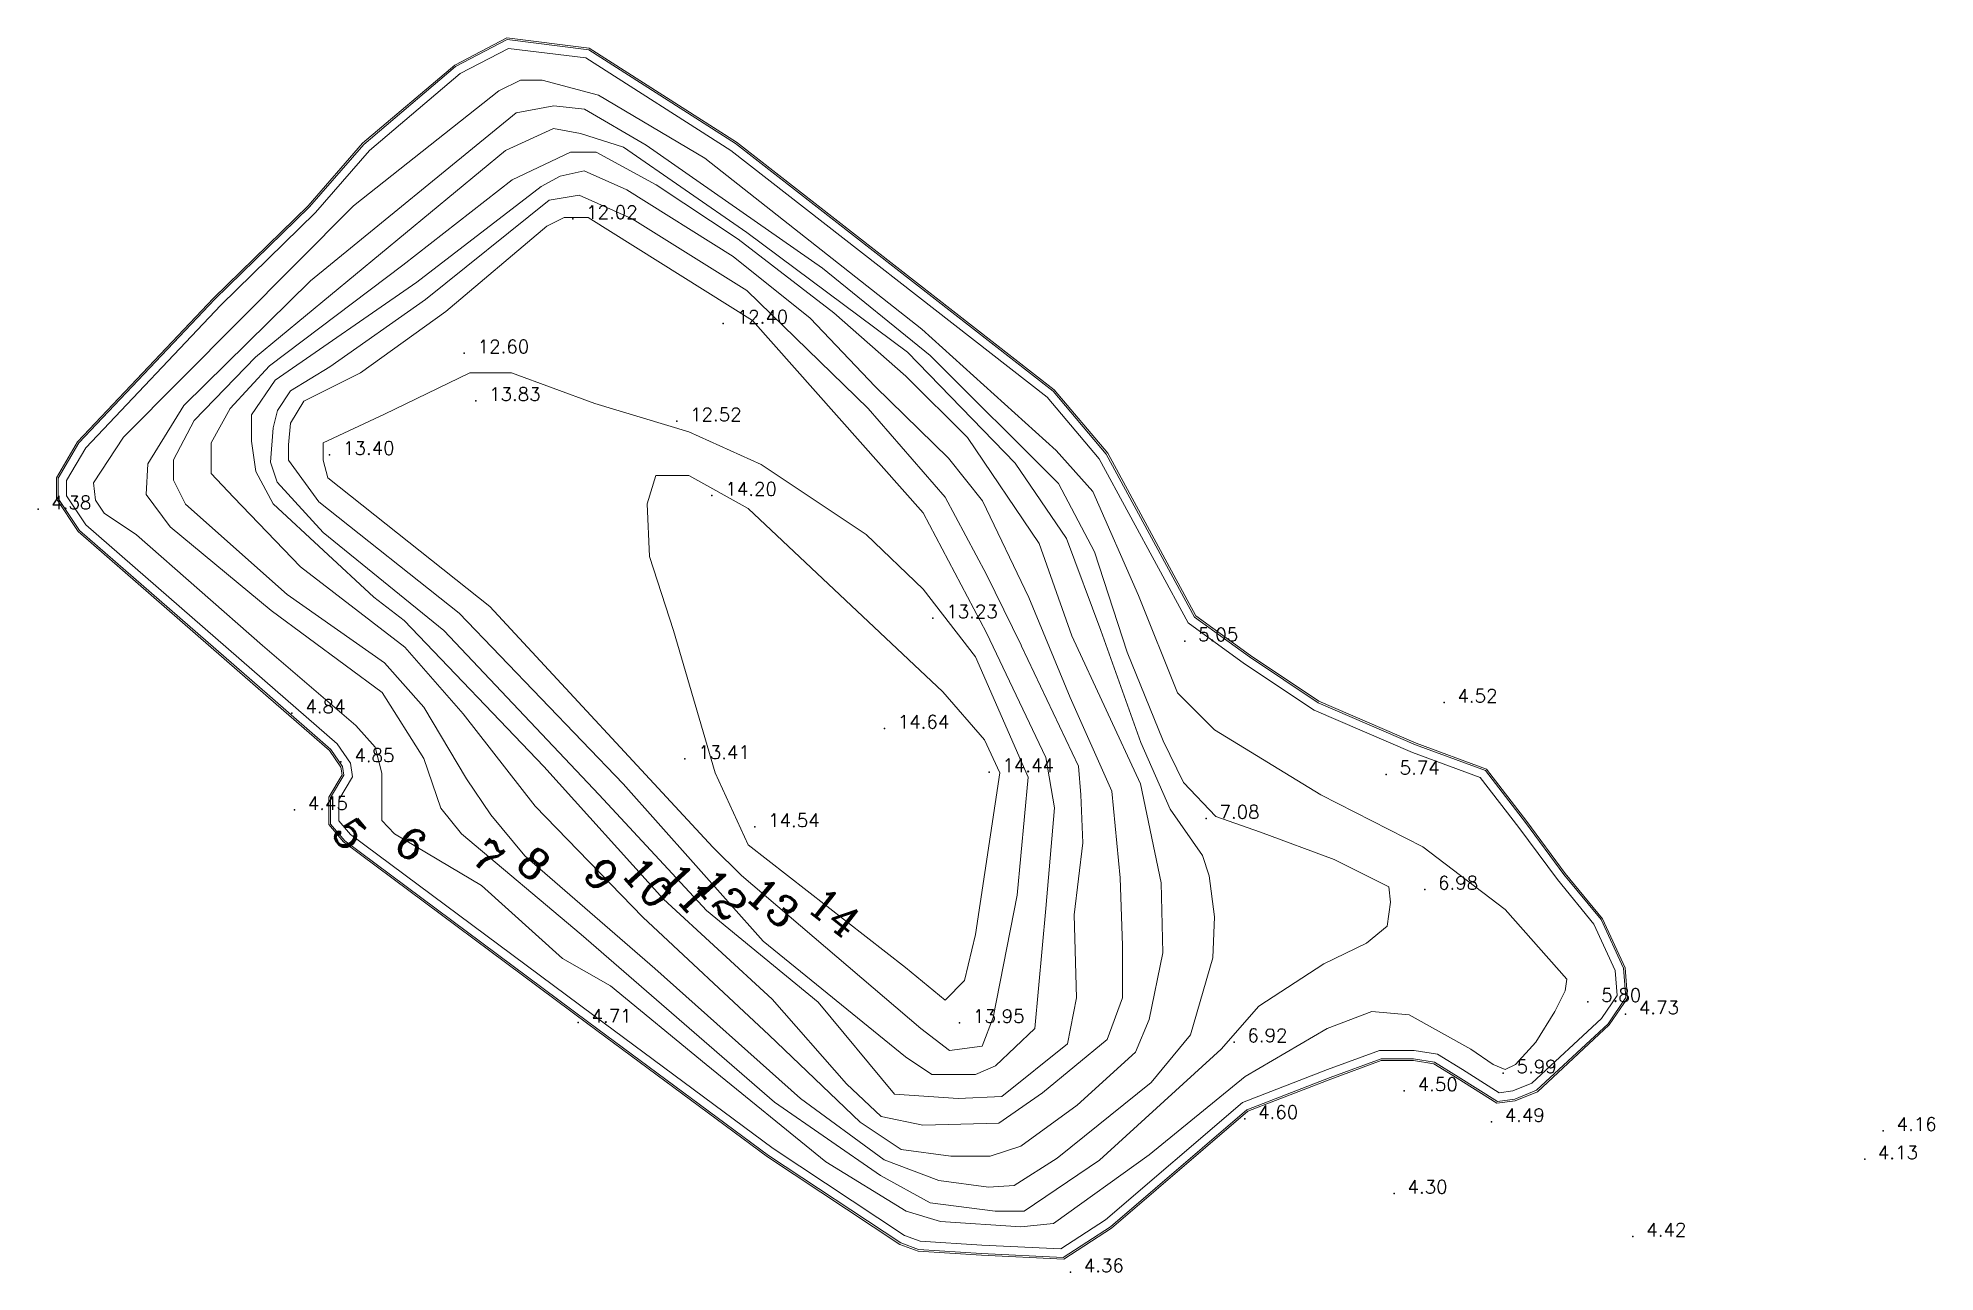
# Model space of a CAD drawing. Header units: millimetres. Extents: x 216585 to 216698, y 2708989 to 2709063.
import ezdxf
from ezdxf.enums import TextEntityAlignment as Align

# ---------------------------------------------------------------- set-up
doc = ezdxf.new("R2010")
doc.units = ezdxf.units.MM
doc.header["$MEASUREMENT"] = 0
for name, color, linetype in [('90350', 7, 'Continuous'), ('99', 1, 'Continuous'), ('99a', 2, 'Continuous'), ('99aElev', 8, 'Continuous'), ('99Elev', 8, 'Continuous'), ('Point3D', 7, 'Continuous')]:
    doc.layers.add(name, color=color, linetype=linetype)
doc.layers.add('CONTOUR', color=4, linetype='Continuous', lineweight=20)
doc.layers.add('Section', color=2, linetype='Continuous', lineweight=20)
doc.styles.add('height', font='complex.shx')
doc.styles.add('PTELEV', font='simplex.shx')

# ---------------------------------------------------------------- blocks, each defined once
blk = doc.blocks.new('99')
at = {"layer": 'Point3D'}
blk.add_point((0, 0), dxfattribs=at)
at = {"layer": '99Elev', "style": 'PTELEV'}
blk.add_attdef('PTELEV', (1.6, 0), '', height=1.6, dxfattribs=at)
blk = doc.blocks.new('99a')
at = {"layer": 'Point3D'}
blk.add_point((0, 0), dxfattribs=at)
at = {"layer": '99aElev', "style": 'PTELEV'}
blk.add_attdef('PTNELEV', (1.6, 0), '', height=1.6, dxfattribs=at)

msp = doc.modelspace()

# ---------------------------------------------------------------- linework, layer by layer
at = {"layer": 'CONTOUR', "flags": 128}
for points, elevation in [([(216604.22, 2709056.73), (216609.72, 2709061.4), (216612.8, 2709063), (216617.69, 2709062.39), (216626.46, 2709056.78), (216645.47, 2709041.96), (216648.65, 2709038.19), (216653.94, 2709028.44), (216657.22, 2709026.06), (216661.33, 2709023.32), (216667.17, 2709020.8), (216671.34, 2709019.26), (216673.74, 2709016.14), (216676.04, 2709013.03), (216678.27, 2709010.34), (216679.6, 2709007.43), (216679.74, 2709005.67), (216678.69, 2709004.09), (216674.4, 2709000.12), (216673.11, 2708999.6), (216672.06, 2708999.45), (216669.71, 2709000.93), (216668.29, 2709001.8), (216667.04, 2709002.01), (216665.1, 2709002.01), (216662.06, 2709000.89), (216657.06, 2708998.96), (216648.9, 2708991.96), (216646.08, 2708990.12), (216641.18, 2708990.36), (216637.41, 2708990.59), (216636.36, 2708990.99), (216628.45, 2708996.22), (216617.69, 2709004.18), (216603.09, 2709015.06), (216602.24, 2709016.05), (216602.24, 2709017.64), (216603.03, 2709018.99), (216602.96, 2709019.51), (216602.25, 2709020.52), (216598.6, 2709023.71), (216587.21, 2709033.63), (216585.93, 2709035.54), (216585.93, 2709036.75), (216587.18, 2709038.88), (216595.32, 2709047.46), (216600.97, 2709053)], 4.2), ([(216604.57, 2709056.37), (216610, 2709060.98), (216612.89, 2709062.48), (216617.51, 2709061.91), (216626.18, 2709056.37), (216645.12, 2709041.6), (216648.24, 2709037.91), (216653.55, 2709028.1), (216656.93, 2709025.65), (216661.09, 2709022.88), (216666.98, 2709020.34), (216671.03, 2709018.84), (216673.34, 2709015.84), (216675.65, 2709012.73), (216677.84, 2709010.07), (216679.11, 2709007.3), (216679.23, 2709005.8), (216678.3, 2709004.42), (216674.13, 2709000.55), (216672.98, 2709000.09), (216672.17, 2708999.97), (216669.97, 2709001.36), (216668.47, 2709002.28), (216667.09, 2709002.51), (216665.01, 2709002.51), (216661.89, 2709001.36), (216656.8, 2708999.39), (216648.6, 2708992.36), (216645.94, 2708990.63), (216641.21, 2708990.86), (216637.51, 2708991.09), (216636.59, 2708991.43), (216628.73, 2708996.63), (216617.99, 2709004.59), (216603.43, 2709015.43), (216602.74, 2709016.24), (216602.74, 2709017.51), (216603.55, 2709018.89), (216603.43, 2709019.7), (216602.63, 2709020.85), (216598.93, 2709024.08), (216587.59, 2709033.96), (216586.43, 2709035.69), (216586.43, 2709036.62), (216587.59, 2709038.58), (216595.67, 2709047.11), (216601.33, 2709052.65)], 5), ([(216616.11, 2709008.01), (216611.26, 2709012.37), (216606.07, 2709015.48), (216605.3, 2709016.26), (216605.3, 2709017.42), (216605.3, 2709019.11), (216604.91, 2709020.66), (216603.74, 2709021.96), (216598.16, 2709026.75), (216590.63, 2709033.36), (216588.68, 2709034.66), (216588.17, 2709035.44), (216588.04, 2709036.47), (216589.85, 2709039.2), (216603.61, 2709053.06), (216612.3, 2709059.93), (216613.6, 2709060.58), (216614.9, 2709060.58), (216618.27, 2709059.67), (216624.63, 2709055.91), (216637.61, 2709045.68), (216645.66, 2709038.42), (216647.86, 2709035.96), (216650.59, 2709029.73), (216652.92, 2709023.9), (216655.13, 2709021.7), (216661.49, 2709017.81), (216667.59, 2709014.7), (216672.52, 2709010.94), (216676.21, 2709006.78), (216676.11, 2709006.07), (216675.5, 2709004.84), (216674.37, 2709003), (216673.14, 2709001.67), (216672.53, 2709001.36), (216671.81, 2709001.67), (216670.48, 2709002.59), (216666.79, 2709004.63), (216664.54, 2709004.84), (216661.88, 2709003.82), (216656.96, 2709000.95), (216651.23, 2708996.25), (216645.5, 2708992.16), (216643.55, 2708991.96), (216638.74, 2708992.26), (216636.69, 2708992.88), (216631.88, 2708995.84), (216624.71, 2709001.67), (216618.98, 2709006.37)], 6), ([(216653.28, 2709018.54), (216655.22, 2709016.5), (216657.88, 2709015.58), (216662.29, 2709013.94), (216665.56, 2709012.3), (216665.67, 2709011.38), (216665.46, 2709009.95), (216664.23, 2709008.93), (216661.67, 2709007.7), (216657.78, 2709005.15), (216655.53, 2709002.59), (216648.26, 2708995.94), (216643.75, 2708992.88), (216642.01, 2708992.88), (216638.12, 2708993.39), (216635.15, 2708995.02), (216628.81, 2708999.42), (216617.24, 2709009.44), (216610.07, 2709015.47), (216608.84, 2709017.01), (216607.82, 2709019.97), (216605.33, 2709023.92), (216598.68, 2709028.83), (216592.64, 2709033.84), (216591.2, 2709035.78), (216591.31, 2709037.62), (216593.46, 2709041.1), (216601.03, 2709048.56), (216613.34, 2709058.62), (216615.59, 2709059.03), (216617.44, 2709058.83), (216621.12, 2709056.68), (216631.67, 2709049.32), (216638.12, 2709044.1), (216645.8, 2709036.44), (216647.95, 2709032.35), (216649.91, 2709026.35), (216652.06, 2709021.03)], 7), ([(216650.73, 2709020.93), (216652.47, 2709016.94), (216654.41, 2709014.18), (216654.82, 2709012.95), (216655.13, 2709010.5), (216655.03, 2709008.05), (216653.69, 2709003.44), (216651.34, 2709000.58), (216645.71, 2708996.06), (216643.15, 2708994.43), (216641.61, 2708994.32), (216638.64, 2708994.73), (216635.36, 2708995.96), (216630.35, 2708999.64), (216621.64, 2709007.41), (216613.86, 2709014.16), (216611.82, 2709016.61), (216610.38, 2709018.76), (216607.82, 2709023.06), (216605.47, 2709025.71), (216599.63, 2709029.8), (216593.55, 2709035.2), (216592.84, 2709036.63), (216592.84, 2709037.85), (216594.07, 2709040.21), (216597.75, 2709043.99), (216612.7, 2709056.36), (216615.57, 2709057.69), (216617.2, 2709057.38), (216619.76, 2709056.57), (216627.14, 2709051.45), (216636.76, 2709044.3), (216643.21, 2709037.65), (216646.28, 2709033.15), (216648.33, 2709027.63)], 8), ([(216640.35, 2709039.18), (216644.64, 2709032.84), (216646.59, 2709027.32), (216650.71, 2709018.46), (216651.94, 2709012.53), (216652.04, 2709008.34), (216651.22, 2709004.35), (216650.4, 2709002.41), (216646.92, 2708999.24), (216643.54, 2708996.78), (216641.7, 2708996.17), (216639.35, 2708996.17), (216636.38, 2708996.58), (216633.92, 2708998.21), (216628.49, 2709003.43), (216620.92, 2709010.48), (216614.47, 2709017.13), (216610.17, 2709022.65), (216606.69, 2709026.64), (216600.44, 2709031.45), (216596.43, 2709035.61), (216595.09, 2709037.04), (216595.09, 2709038.88), (216596.22, 2709040.92), (216598.58, 2709043.48), (216606.56, 2709049.51), (216613.11, 2709054.62), (216616.6, 2709056.26), (216618.13, 2709056.26), (216621.72, 2709054.32), (216626.63, 2709051.05), (216632.36, 2709046.65), (216636.66, 2709042.87)], 9), ([(216609.14, 2709046.73), (216615.17, 2709051.83), (216616.21, 2709052.35), (216617.65, 2709052.35), (216627.48, 2709046.2), (216637.7, 2709034.69), (216641.49, 2709027.5), (216645.03, 2709020.04), (216645.56, 2709017.03), (216645.03, 2709011.01), (216644.38, 2709003.82), (216642.02, 2709001.59), (216640.84, 2709001.07), (216638.22, 2709001.07), (216636.65, 2709002.12), (216628.13, 2709009.05), (216619.75, 2709018.47), (216609.93, 2709028.67), (216601.54, 2709035.34), (216599.71, 2709037.83), (216599.71, 2709038.75), (216599.84, 2709040.05), (216600.63, 2709041.36), (216604.03, 2709043.06)], 12), ([(216623.68, 2709039.53), (216628, 2709037.57), (216634.29, 2709033.38), (216637.7, 2709030.11), (216640.84, 2709026.06), (216643.98, 2709018.86), (216643.33, 2709011.8), (216641.89, 2709004.47), (216641.23, 2709002.77), (216639.27, 2709002.51), (216637.56, 2709003.82), (216626.82, 2709012.97), (216625.12, 2709014.68), (216611.76, 2709029.07), (216602.07, 2709036.78), (216601.8, 2709037.83), (216601.8, 2709038.88), (216605.47, 2709040.58), (216610.58, 2709043.06), (216613.07, 2709043.06), (216618.05, 2709041.23)], 13), ([(216627.22, 2709034.95), (216638.87, 2709023.96), (216641.36, 2709021.09), (216642.28, 2709019.12), (216640.84, 2709009.44), (216640.18, 2709006.7), (216639.01, 2709005.52), (216636.65, 2709007.48), (216627.22, 2709014.81), (216625.25, 2709019.12), (216622.76, 2709027.63), (216621.32, 2709032.07), (216621.19, 2709035.21), (216621.71, 2709036.91), (216622.63, 2709036.91), (216623.68, 2709036.91)], 14)]:
    msp.add_lwpolyline(points, close=True, dxfattribs=dict(at, elevation=elevation))
at = {"layer": 'CONTOUR'}
for points, elevation in [([(216615.98, 2709054.83), (216617.42, 2709055.14), (216619.97, 2709054.01), (216626.32, 2709050.02), (216630.93, 2709046.34), (216634.82, 2709042.25), (216639.22, 2709037.96), (216641.25, 2709035.39), (216644.03, 2709029.61), (216646.5, 2709023.62), (216648.98, 2709018.03), (216649.49, 2709012.83), (216649.62, 2709008.79), (216649.62, 2709005.65), (216648.7, 2709003.16), (216644.84, 2708999.98), (216642.23, 2708998.16), (216637.67, 2708998.03), (216635.19, 2708998.55), (216633.11, 2709000.5), (216628.67, 2709005.58), (216622.16, 2709011.57), (216614.99, 2709019.51), (216606.65, 2709028.23), (216604.82, 2709029.64), (216598.8, 2709035.21), (216597.76, 2709037.16), (216597.5, 2709038.98), (216597.5, 2709040.54), (216598.93, 2709042.63), (216607.4, 2709048.48), (216614.83, 2709054.21), (216615.98, 2709054.83)], 10), ([(216615.31, 2709053.39), (216617.11, 2709053.7), (216620.28, 2709052.27), (216627.14, 2709047.98), (216634.41, 2709040.92), (216639.02, 2709035.61), (216641.48, 2709031), (216643.57, 2709026.76), (216643.59, 2709026.71), (216647, 2709019.52), (216647.13, 2709017.81), (216647.26, 2709014.94), (216646.73, 2709010.62), (216646.87, 2709005.65), (216646.34, 2709002.9), (216642.41, 2708999.76), (216639.79, 2708999.63), (216635.99, 2708999.89), (216631.41, 2709005.39), (216624.73, 2709010.88), (216618.31, 2709017.81), (216609.01, 2709027.63), (216601.8, 2709033.51), (216599.05, 2709036.52), (216598.65, 2709037.72), (216598.8, 2709039.76), (216599.06, 2709040.8), (216599.84, 2709041.98), (216602.19, 2709043.41), (216607.92, 2709047.44), (216615.31, 2709053.39)], 11)]:
    msp.add_lwpolyline(points, dxfattribs=dict(at, elevation=elevation))
at = {"layer": 'Section', "elevation": 4.2, "flags": 128}
msp.add_lwpolyline([(216604.15, 2709056.8), (216609.67, 2709061.48), (216612.78, 2709063.1), (216617.72, 2709062.49), (216626.52, 2709056.86), (216645.54, 2709042.04), (216648.74, 2709038.25), (216654.02, 2709028.51), (216657.28, 2709026.14), (216661.38, 2709023.41), (216667.21, 2709020.9), (216671.4, 2709019.34), (216673.82, 2709016.2), (216676.12, 2709013.1), (216678.35, 2709010.39), (216679.7, 2709007.46), (216679.84, 2709005.64), (216678.76, 2709004.03), (216674.46, 2709000.03), (216673.13, 2708999.5), (216672.03, 2708999.35), (216669.66, 2709000.85), (216668.26, 2709001.71), (216667.04, 2709001.91), (216665.11, 2709001.91), (216662.1, 2709000.79), (216657.12, 2708998.87), (216648.96, 2708991.88), (216646.11, 2708990.02), (216641.18, 2708990.26), (216637.39, 2708990.49), (216636.31, 2708990.9), (216628.39, 2708996.13), (216617.63, 2709004.1), (216603.02, 2709014.99), (216602.14, 2709016.02), (216602.14, 2709017.67), (216602.93, 2709019.01), (216602.86, 2709019.47), (216602.18, 2709020.45), (216598.53, 2709023.63), (216587.13, 2709033.56), (216585.83, 2709035.51), (216585.83, 2709036.78), (216587.1, 2709038.94), (216595.24, 2709047.53), (216600.9, 2709053.06)], close=True, dxfattribs=at)

# ---------------------------------------------------------------- block references
at = {"layer": '99'}
ref = msp.add_blockref('99', (216616.73, 2709052.27, 12.02), dxfattribs=dict(at, xscale=0.5, yscale=0.5, zscale=0.5))
ref.add_attrib('PTELEV', '12.02', (216617.53, 2709052.27, 12.02), dxfattribs={"layer": '99Elev', "height": 0.8, "style": 'PTELEV'})
ref = msp.add_blockref('99', (216625.74, 2709046.01, 12.4), dxfattribs=dict(at, xscale=0.5, yscale=0.5, zscale=0.5))
ref.add_attrib('PTELEV', '12.40', (216626.54, 2709046.01, 12.4), dxfattribs={"layer": '99Elev', "height": 0.8, "style": 'PTELEV'})
ref = msp.add_blockref('99', (216610.24, 2709044.23, 12.6), dxfattribs=dict(at, xscale=0.5, yscale=0.5, zscale=0.5))
ref.add_attrib('PTELEV', '12.60', (216611.04, 2709044.23, 12.6), dxfattribs={"layer": '99Elev', "height": 0.8, "style": 'PTELEV'})
ref = msp.add_blockref('99', (216610.92, 2709041.38, 13.83), dxfattribs=dict(at, xscale=0.5, yscale=0.5, zscale=0.5))
ref.add_attrib('PTELEV', '13.83', (216611.72, 2709041.38, 13.83), dxfattribs={"layer": '99Elev', "height": 0.8, "style": 'PTELEV'})
ref = msp.add_blockref('99', (216622.95, 2709040.16, 12.52), dxfattribs=dict(at, xscale=0.5, yscale=0.5, zscale=0.5))
ref.add_attrib('PTELEV', '12.52', (216623.75, 2709040.16, 12.52), dxfattribs={"layer": '99Elev', "height": 0.8, "style": 'PTELEV'})
ref = msp.add_blockref('99', (216602.18, 2709038.16, 13.4), dxfattribs=dict(at, xscale=0.5, yscale=0.5, zscale=0.5))
ref.add_attrib('PTELEV', '13.40', (216602.98, 2709038.16, 13.4), dxfattribs={"layer": '99Elev', "height": 0.8, "style": 'PTELEV'})
ref = msp.add_blockref('99', (216625.06, 2709035.71, 14.2), dxfattribs=dict(at, xscale=0.5, yscale=0.5, zscale=0.5))
ref.add_attrib('PTELEV', '14.20', (216625.86, 2709035.71, 14.2), dxfattribs={"layer": '99Elev', "height": 0.8, "style": 'PTELEV'})
ref = msp.add_blockref('99', (216584.73, 2709034.9, 4.38), dxfattribs=dict(at, xscale=0.5, yscale=0.5, zscale=0.5))
ref.add_attrib('PTELEV', '4.38', (216585.52, 2709034.9, 4.38), dxfattribs={"layer": '99Elev', "height": 0.8, "style": 'PTELEV'})
ref = msp.add_blockref('99', (216638.28, 2709028.38, 13.23), dxfattribs=dict(at, xscale=0.5, yscale=0.5, zscale=0.5))
ref.add_attrib('PTELEV', '13.23', (216639.08, 2709028.38, 13.23), dxfattribs={"layer": '99Elev', "height": 0.8, "style": 'PTELEV'})
ref = msp.add_blockref('99', (216653.35, 2709027, 5.05), dxfattribs=dict(at, xscale=0.5, yscale=0.5, zscale=0.5))
ref.add_attrib('PTELEV', '5.05', (216654.15, 2709027, 5.05), dxfattribs={"layer": '99Elev', "height": 0.8, "style": 'PTELEV'})
ref = msp.add_blockref('99', (216599.92, 2709022.7, 4.84), dxfattribs=dict(at, xscale=0.5, yscale=0.5, zscale=0.5))
ref.add_attrib('PTELEV', '4.84', (216600.73, 2709022.7, 4.84), dxfattribs={"layer": '99Elev', "height": 0.8, "style": 'PTELEV'})
ref = msp.add_blockref('99', (216635.38, 2709021.78, 14.64), dxfattribs=dict(at, xscale=0.5, yscale=0.5, zscale=0.5))
ref.add_attrib('PTELEV', '14.64', (216636.18, 2709021.78, 14.64), dxfattribs={"layer": '99Elev', "height": 0.8, "style": 'PTELEV'})
ref = msp.add_blockref('99', (216602.86, 2709019.77, 4.85), dxfattribs=dict(at, xscale=0.5, yscale=0.5, zscale=0.5))
ref.add_attrib('PTELEV', '4.85', (216603.66, 2709019.77, 4.85), dxfattribs={"layer": '99Elev', "height": 0.8, "style": 'PTELEV'})
ref = msp.add_blockref('99', (216623.44, 2709019.95, 13.41), dxfattribs=dict(at, xscale=0.5, yscale=0.5, zscale=0.5))
ref.add_attrib('PTELEV', '13.41', (216624.24, 2709019.95, 13.41), dxfattribs={"layer": '99Elev', "height": 0.8, "style": 'PTELEV'})
ref = msp.add_blockref('99', (216641.64, 2709019.17, 14.44), dxfattribs=dict(at, xscale=0.5, yscale=0.5, zscale=0.5))
ref.add_attrib('PTELEV', '14.44', (216642.44, 2709019.17, 14.44), dxfattribs={"layer": '99Elev', "height": 0.8, "style": 'PTELEV'})
ref = msp.add_blockref('99', (216600.07, 2709016.9, 4.45), dxfattribs=dict(at, xscale=0.5, yscale=0.5, zscale=0.5))
ref.add_attrib('PTELEV', '4.45', (216600.87, 2709016.9, 4.45), dxfattribs={"layer": '99Elev', "height": 0.8, "style": 'PTELEV'})
ref = msp.add_blockref('99', (216627.62, 2709015.88, 14.54), dxfattribs=dict(at, xscale=0.5, yscale=0.5, zscale=0.5))
ref.add_attrib('PTELEV', '14.54', (216628.42, 2709015.88, 14.54), dxfattribs={"layer": '99Elev', "height": 0.8, "style": 'PTELEV'})
ref = msp.add_blockref('99', (216654.63, 2709016.38, 7.08), dxfattribs=dict(at, xscale=0.5, yscale=0.5, zscale=0.5))
ref.add_attrib('PTELEV', '7.08', (216655.43, 2709016.38, 7.08), dxfattribs={"layer": '99Elev', "height": 0.8, "style": 'PTELEV'})
ref = msp.add_blockref('99', (216667.71, 2709012.14, 6.98), dxfattribs=dict(at, xscale=0.5, yscale=0.5, zscale=0.5))
ref.add_attrib('PTELEV', '6.98', (216668.51, 2709012.14, 6.98), dxfattribs={"layer": '99Elev', "height": 0.8, "style": 'PTELEV'})
ref = msp.add_blockref('99', (216677.47, 2709005.42, 5.8), dxfattribs=dict(at, xscale=0.5, yscale=0.5, zscale=0.5))
ref.add_attrib('PTELEV', '5.80', (216678.27, 2709005.42, 5.8), dxfattribs={"layer": '99Elev', "height": 0.8, "style": 'PTELEV'})
ref = msp.add_blockref('99', (216617.05, 2709004.17, 4.71), dxfattribs=dict(at, xscale=0.5, yscale=0.5, zscale=0.5))
ref.add_attrib('PTELEV', '4.71', (216617.85, 2709004.17, 4.71), dxfattribs={"layer": '99Elev', "height": 0.8, "style": 'PTELEV'})
ref = msp.add_blockref('99', (216639.88, 2709004.16, 13.95), dxfattribs=dict(at, xscale=0.5, yscale=0.5, zscale=0.5))
ref.add_attrib('PTELEV', '13.95', (216640.68, 2709004.16, 13.95), dxfattribs={"layer": '99Elev', "height": 0.8, "style": 'PTELEV'})
ref = msp.add_blockref('99', (216656.3, 2709003.01, 6.92), dxfattribs=dict(at, xscale=0.5, yscale=0.5, zscale=0.5))
ref.add_attrib('PTELEV', '6.92', (216657.1, 2709003.01, 6.92), dxfattribs={"layer": '99Elev', "height": 0.8, "style": 'PTELEV'})
ref = msp.add_blockref('99', (216672.41, 2709001.15, 5.99), dxfattribs=dict(at, xscale=0.5, yscale=0.5, zscale=0.5))
ref.add_attrib('PTELEV', '5.99', (216673.21, 2709001.15, 5.99), dxfattribs={"layer": '99Elev', "height": 0.8, "style": 'PTELEV'})
ref = msp.add_blockref('99', (216666.49, 2709000.08, 4.5), dxfattribs=dict(at, xscale=0.5, yscale=0.5, zscale=0.5))
ref.add_attrib('PTELEV', '4.50', (216667.29, 2709000.08, 4.5), dxfattribs={"layer": '99Elev', "height": 0.8, "style": 'PTELEV'})
ref = msp.add_blockref('99', (216656.94, 2708998.41, 4.6), dxfattribs=dict(at, xscale=0.5, yscale=0.5, zscale=0.5))
ref.add_attrib('PTELEV', '4.60', (216657.74, 2708998.41, 4.6), dxfattribs={"layer": '99Elev', "height": 0.8, "style": 'PTELEV'})
ref = msp.add_blockref('99', (216671.7, 2708998.24, 4.49), dxfattribs=dict(at, xscale=0.5, yscale=0.5, zscale=0.5))
ref.add_attrib('PTELEV', '4.49', (216672.5, 2708998.24, 4.49), dxfattribs={"layer": '99Elev', "height": 0.8, "style": 'PTELEV'})
ref = msp.add_blockref('99', (216665.88, 2708993.94, 4.3), dxfattribs=dict(at, xscale=0.5, yscale=0.5, zscale=0.5))
ref.add_attrib('PTELEV', '4.30', (216666.68, 2708993.94, 4.3), dxfattribs={"layer": '99Elev', "height": 0.8, "style": 'PTELEV'})
ref = msp.add_blockref('99', (216680.17, 2708991.38, 4.42), dxfattribs=dict(at, xscale=0.5, yscale=0.5, zscale=0.5))
ref.add_attrib('PTELEV', '4.42', (216680.97, 2708991.38, 4.42), dxfattribs={"layer": '99Elev', "height": 0.8, "style": 'PTELEV'})
ref = msp.add_blockref('99', (216646.51, 2708989.24, 4.36), dxfattribs=dict(at, xscale=0.5, yscale=0.5, zscale=0.5))
ref.add_attrib('PTELEV', '4.36', (216647.31, 2708989.24, 4.36), dxfattribs={"layer": '99Elev', "height": 0.8, "style": 'PTELEV'})
at = {"layer": '99a'}
ref = msp.add_blockref('99a', (216668.87, 2709023.33, 4.52), dxfattribs=dict(at, xscale=0.5, yscale=0.5, zscale=0.5))
ref.add_attrib('PTNELEV', '4.52', (216669.67, 2709023.33, 4.52), dxfattribs={"layer": '99aElev', "height": 0.8, "style": 'PTELEV'})
ref = msp.add_blockref('99a', (216665.41, 2709019.03, 5.74), dxfattribs=dict(at, xscale=0.5, yscale=0.5, zscale=0.5))
ref.add_attrib('PTNELEV', '5.74', (216666.21, 2709019.03, 5.74), dxfattribs={"layer": '99aElev', "height": 0.8, "style": 'PTELEV'})
ref = msp.add_blockref('99a', (216679.73, 2709004.68, 4.73), dxfattribs=dict(at, xscale=0.5, yscale=0.5, zscale=0.5))
ref.add_attrib('PTNELEV', '4.73', (216680.53, 2709004.68, 4.73), dxfattribs={"layer": '99aElev', "height": 0.8, "style": 'PTELEV'})
ref = msp.add_blockref('99a', (216695.15, 2708997.7, 4.16), dxfattribs=dict(at, xscale=0.5, yscale=0.5, zscale=0.5))
ref.add_attrib('PTNELEV', '4.16', (216695.95, 2708997.7, 4.16), dxfattribs={"layer": '99aElev', "height": 0.8, "style": 'PTELEV'})
ref = msp.add_blockref('99a', (216694.04, 2708996, 4.13), dxfattribs=dict(at, xscale=0.5, yscale=0.5, zscale=0.5))
ref.add_attrib('PTNELEV', '4.13', (216694.83, 2708996, 4.13), dxfattribs={"layer": '99aElev', "height": 0.8, "style": 'PTELEV'})

# ---------------------------------------------------------------- texts
at = {"layer": '90350', "style": 'height'}
for s, rotation, p in [('5', 310.64, (216603.39, 2709015.48)), ('6', 329.07, (216607.07, 2709014.88)), ('7', 319.91, (216611.65, 2709014.14)), ('8', 319.07, (216614.4, 2709013.69)), ('9', 314.14, (216618.43, 2709013.04)), ('10', 312.08, (216621.23, 2709012.59)), ('11', 312.79, (216623.49, 2709012.22)), ('12', 311.67, (216625.62, 2709011.88)), ('13', 319.55, (216628.69, 2709011.38)), ('14', 322.16, (216632.4, 2709010.78))]:
    msp.add_text(s, height=1.8, rotation=rotation, dxfattribs=at).set_placement(p, align=Align.MIDDLE)

doc.saveas('drawing.dxf')
